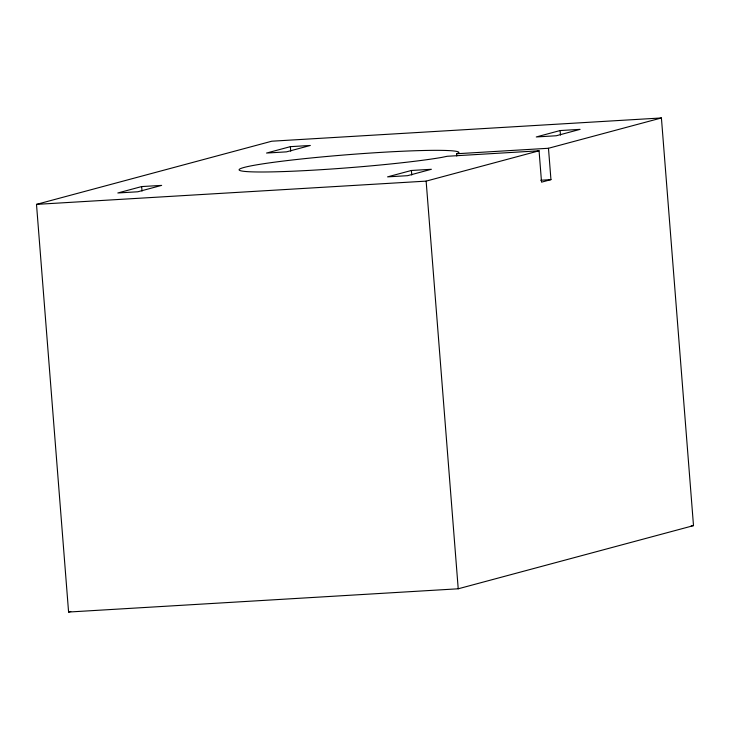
<?xml version="1.0" encoding="UTF-8"?>
<svg xmlns="http://www.w3.org/2000/svg" width="730" height="730" viewBox="0 0 730 730"><rect width="100%" height="100%" fill="white"/><g stroke="black" fill="none" stroke-linecap="round" stroke-linejoin="round"><path stroke-width="1.09" d="M456.77 156.001L456.588 153.756L458.814 152.825A110.294 6.543 -4.5 0 0 315.771 157.516A110.294 6.543 -4.5 0 0 261.805 171.997A110.294 6.543 -4.5 0 0 441.76 157.406L447.18 156.284L539.068 150.8L541.541 182.162L550.949 179.635L548.476 148.272L661.417 117.959L693.5 525.627L458.221 588.791L68.584 612.041L36.5 204.373L271.779 141.209L661.417 117.959M141.666 186.57L117.822 192.975L137.806 191.78L161.649 185.383L141.666 186.57L142.021 191.114M290.367 146.657L266.523 153.054L286.507 151.858L310.341 145.462L290.367 146.657L290.723 151.192M411.41 170.473L387.566 176.87L407.55 175.684L431.393 169.278L411.41 170.473L411.766 175.018M560.111 130.551L536.267 136.957L556.251 135.762L580.095 129.356L560.111 130.551L560.467 135.096M36.5 204.373L426.137 181.122L539.068 150.8M68.584 612.041L70.783 611.457M456.588 153.756L548.476 148.272M540.738 180.246L550.949 179.635M691.228 525.755L693.5 525.627M426.137 181.122L458.221 588.791"/></g></svg>
